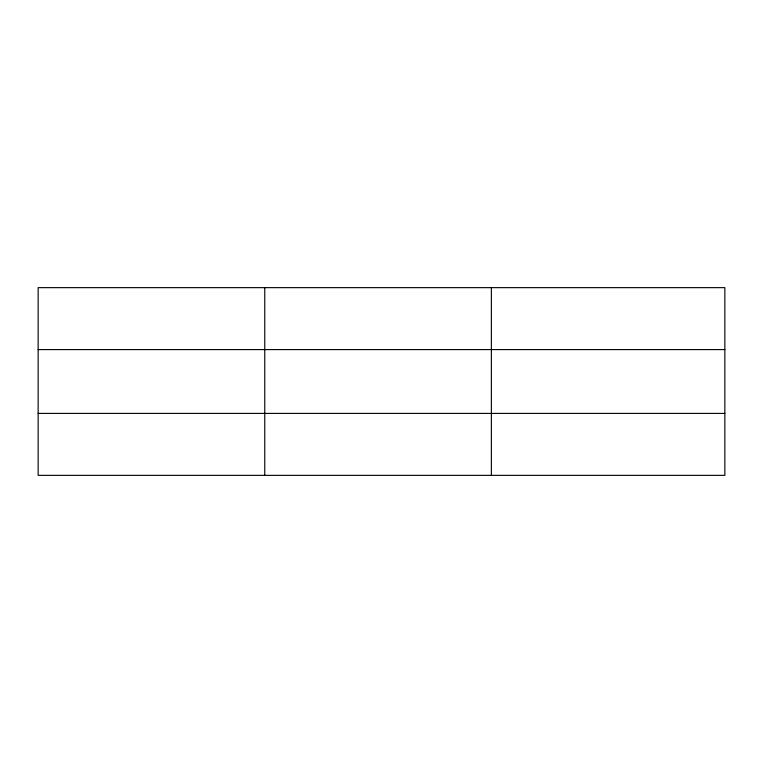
<?xml version="1.0" encoding="UTF-8"?>
<svg xmlns="http://www.w3.org/2000/svg" width="763" height="763" viewBox="0 0 763 763"><rect width="100%" height="100%" fill="white"/><g stroke="black" fill="none" stroke-linecap="round" stroke-linejoin="round"><path stroke-width="1.14" d="M264.761 475.359L264.761 287.641M491.372 475.359L491.372 287.641M724.85 349.588L724.85 287.641L38.15 287.641L38.15 475.359L724.85 475.359L724.85 349.588L38.15 349.588M38.15 413.412L724.85 413.412"/></g></svg>
